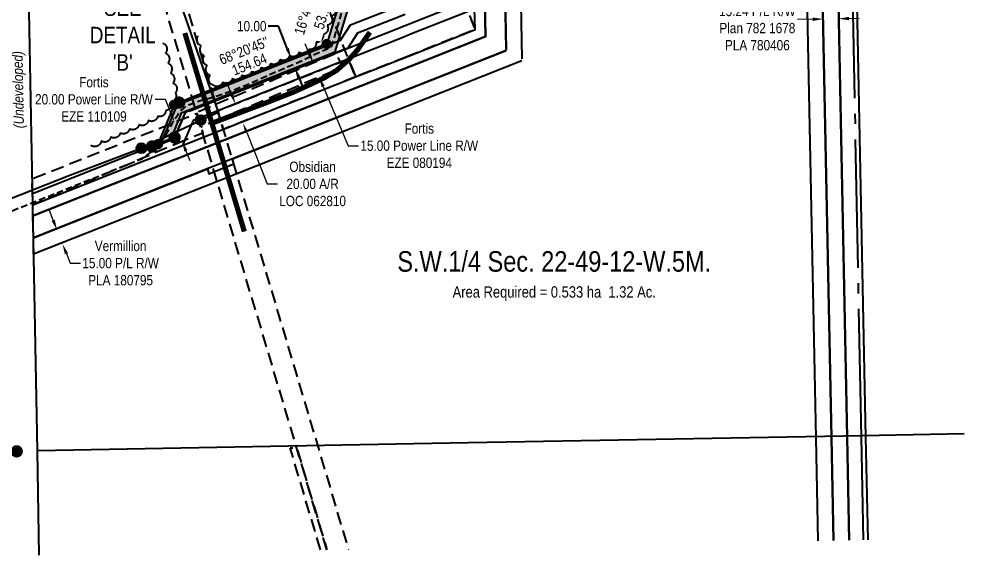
# Model space of a CAD drawing. Extents: x 583854 to 591751, y 5898015 to 5905299.
# Drawn here: x 587843 to 588763, y 5899240 to 5899762 of the extents above; entities that cross this region are included whole.
import ezdxf
from ezdxf.enums import TextEntityAlignment as Align

# ---------------------------------------------------------------- set-up
doc = ezdxf.new("R2010")
doc.units = 0
doc.header["$LTSCALE"] = 5
doc.header["$PDSIZE"] = 0.5
for name, pattern in [('0', [1, 1, 0]), ('foc-ACCESSROAD', [3.75, 2.5, -1.25]), ('foc-FLOWLINE', [3.75, 2.5, -1.25]), ('foc-QUARTERLINE', [33, 25, -3, 2, -3]), ('UG_PIPE', [1.875, 1.25, -0.625])]:
    doc.linetypes.add(name, pattern=pattern)
doc.layers.get('Defpoints').update_dxf_attribs({"color": 9})
for name, color, linetype in [('AS-PIPE-UG', 44, 'UG_PIPE'), ('AS-POWER', 104, 'foc-POWER'), ('AS-POWER-EXISTING-PP', 72, 'Continuous'), ('AS-ROADS', 254, 'Continuous'), ('C-AR', 13, 'foc-ACCESSROAD'), ('C-RW', 13, 'Continuous'), ('C-SYMBOL', 7, 'Continuous'), ('C-WS', 13, 'foc-ACCESSROAD'), ('DETAIL-T', 7, 'Continuous'), ('F-AR', 190, 'foc-ACCESSROAD'), ('F-EZE', 190, 'foc-FLOWLINE'), ('F-RW', 190, 'Continuous'), ('L-AREAREQUIRED', 7, 'Continuous'), ('L-BD', 7, 'Continuous'), ('L-MON', 1, 'Continuous'), ('L-QSEC', 8, 'foc-QUARTERLINE'), ('L-SEC', 7, 'Continuous'), ('P-PROPOSED', 10, 'Continuous'), ('P-PROPOSED-H', 21, 'Continuous'), ('P-TXT', 4, 'Continuous'), ('T-BUSH', 110, '0')]:
    doc.layers.add(name, color=color, linetype=linetype)
for name, color, linetype, lineweight in [('C-AR-T', 13, 'Continuous', 9), ('F-EZE-T', 190, 'Continuous', 9), ('F-RW-T', 190, 'Continuous', 9), ('T-TEXT', 48, 'Continuous', 18)]:
    doc.layers.add(name, color=color, linetype=linetype, lineweight=lineweight)
doc.styles.add('100L', font='ARIALN.TTF', dxfattribs={"height": 11})
doc.styles.add('175L', font='ARIALN.TTF', dxfattribs={"height": 20})
doc.styles.add('80CG', font='ARIALN.TTF', dxfattribs={"height": 10})
doc.styles.add('80L', font='ARIALN.TTF', dxfattribs={"height": 10})
doc.styles.add('80LS', font='ARIALNI.TTF', dxfattribs={"height": 10})
doc.styles.add('foc-LtypeFont', font='ARIALN.TTF', dxfattribs={"height": 7.35})
doc.linetypes.add('foc-POWER', pattern='A,6,-1,["P",foc-LtypeFont,S=0.2,R=0,X=-0.625,Y=-0.75],-1.24,4', length=12.24)
doc.dimstyles.new('Compass 5 000', dxfattribs={"dimscale": 5, "dimtxt": 9, "dimasz": 2, "dimexe": 0.2, "dimexo": 0.0625, "dimgap": 0.5, "dimtad": 0, "dimtih": 1, "dimtoh": 1, "dimzin": 0, "dimdsep": 46, "dimtxsty": '80CG', "dimcen": 0.1, "dimse1": 1, "dimse2": 1, "dimclrd": 256, "dimclrt": 256, "dimaunit": 1, "dimadec": 4, "dimazin": 0, "dimtfac": 0.06, "dimtofl": 0, "dimtmove": 0, "dimatfit": 1, "dimfxl": 0.2, "dimtolj": 1, "dimtzin": 0, "dimlwd": -1, "dimarcsym": 0})

# ---------------------------------------------------------------- blocks, each defined once
blk = doc.blocks.new('fdia')
at = {"color": 255, "const_width": 1}
blk.add_lwpolyline([(-0.5, 0, 1), (0.5, 0, 1)], format="xyb", close=True, dxfattribs=at)
blk = doc.blocks.new('Fdiaa')
blk.add_blockref('fdia', (0, 0))
blk = doc.blocks.new('fdib')
at = {"color": 1, "const_width": 1.6}
blk.add_lwpolyline([(-0.4, 0, 1), (0.4, 0, 1)], format="xyb", close=True, dxfattribs=at)
at = {"color": 1}
blk.add_circle((0, 0), 0.8, dxfattribs=at)
blk = doc.blocks.new('Fdibb')
blk.add_blockref('fdib', (0, 0))
blk = doc.blocks.new('fdicc')
for name in ['Fdibb', 'Fdiaa']:
    blk.add_blockref(name, (0, 0))
blk = doc.blocks.new('FDI')
blk.add_blockref('fdicc', (0, 0))
blk = doc.blocks.new('PLIA')
at = {"color": 255, "const_width": 1}
blk.add_lwpolyline([(-0.5, 0, 1), (0.5, 0, 1)], format="xyb", close=True, dxfattribs=at)
blk = doc.blocks.new('PLIAA')
blk.add_blockref('PLIA', (0, 0))
blk = doc.blocks.new('PLIB')
at = {"color": 1}
blk.add_circle((0, 0), 0.8, dxfattribs=at)
blk = doc.blocks.new('PLIBB')
blk.add_blockref('PLIB', (0, 0))
blk = doc.blocks.new('PLICC')
for name in ['PLIAA', 'PLIBB']:
    blk.add_blockref(name, (0, 0))
blk = doc.blocks.new('PLI')
blk.add_blockref('PLICC', (0, 0))
blk = doc.blocks.new('*D426')
at = {"layer": 'C-AR-T', "transparency": 16777216}
for p, q in [((588049.85, 5899689.12), (588046.16, 5899698.42)), ((588064.59, 5899651.93), (588084.46, 5899601.81)), ((588084.46, 5899601.81), (588094.46, 5899601.81))]:
    blk.add_line(p, q, dxfattribs=at)
for points in [[(588051.4, 5899689.73), (588048.3, 5899688.5), (588053.53, 5899679.82)], [(588066.13, 5899652.55), (588063.04, 5899651.32), (588060.9, 5899661.23)]]:
    blk.add_solid(points, dxfattribs=at)
at = {"layer": 'Defpoints', "color": 0, "transparency": 16777216}
for p in [(588128.22, 5899709.43), (588135.59, 5899690.83), (588053.53, 5899679.82)]:
    blk.add_point(p, dxfattribs=at)
at = {"layer": 'C-AR-T', "transparency": 16777216, "insert": (588128.75, 5899601.81), "char_height": 10, "attachment_point": 5, "style": '80CG'}
blk.add_mtext('\\A1;Obsidian\\P20.00 A/R\\PLOC 062810', dxfattribs=at)
blk = doc.blocks.new('*D460')
at = {"layer": 'Defpoints', "color": 0, "transparency": 16777216}
for p in [(588129.28, 5899719.65), (588112.4, 5899712.52), (588118.24, 5899698.71)]:
    blk.add_point(p, dxfattribs=at)
at = {"layer": 'F-EZE-T', "transparency": 16777216}
for p, q in [((588125.38, 5899728.86), (588121.49, 5899738.07)), ((588139.01, 5899696.64), (588163.39, 5899639.01)), ((588163.39, 5899639.01), (588173.39, 5899639.01))]:
    blk.add_line(p, q, dxfattribs=at)
for points in [[(588126.92, 5899729.51), (588123.85, 5899728.22), (588129.28, 5899719.65)], [(588140.55, 5899697.29), (588137.48, 5899695.99), (588135.12, 5899705.85)]]:
    blk.add_solid(points, dxfattribs=at)
at = {"layer": 'F-EZE-T', "transparency": 16777216, "insert": (588232.53, 5899639.01), "char_height": 10, "attachment_point": 5, "style": '80CG'}
blk.add_mtext('\\A1;Fortis\\P15.00 Power Line R/W\\PEZE 080194', dxfattribs=at)
blk = doc.blocks.new('*D461')
at = {"layer": 'Defpoints', "color": 0, "transparency": 16777216}
for p in [(587994.35, 5899661.84), (587958.45, 5899647.58), (587965.83, 5899629)]:
    blk.add_point(p, dxfattribs=at)
at = {"layer": 'F-EZE-T', "transparency": 16777216}
for p, q in [((587985.5, 5899684.13), (587975.5, 5899684.13)), ((587990.66, 5899671.13), (587985.5, 5899684.13)), ((588005.42, 5899633.96), (588009.11, 5899624.67))]:
    blk.add_line(p, q, dxfattribs=at)
for points in [[(587992.21, 5899671.74), (587989.11, 5899670.51), (587994.35, 5899661.84)], [(588006.97, 5899634.58), (588003.87, 5899633.35), (588001.73, 5899643.26)]]:
    blk.add_solid(points, dxfattribs=at)
at = {"layer": 'F-EZE-T', "transparency": 16777216, "insert": (587915.91, 5899684.13), "char_height": 10, "attachment_point": 5, "style": '80CG'}
blk.add_mtext('\\A1;Fortis\\P20.00 Power Line R/W\\PEZE 110109', dxfattribs=at)
blk = doc.blocks.new('*D478')
at = {"layer": 'Defpoints', "color": 0, "transparency": 16777216}
for p in [(588624.91, 5899792.96), (588640.14, 5899793.27), (588625.53, 5899762.33)]:
    blk.add_point(p, dxfattribs=at)
at = {"layer": 'F-RW-T', "transparency": 16777216}
for p, q in [((588615.54, 5899762.13), (588600.65, 5899761.83)), ((588650.76, 5899762.84), (588660.76, 5899763.05))]:
    blk.add_line(p, q, dxfattribs=at)
for points in [[(588615.5, 5899763.8), (588615.57, 5899760.47), (588625.53, 5899762.33)], [(588650.72, 5899764.51), (588650.79, 5899761.18), (588640.76, 5899762.64)]]:
    blk.add_solid(points, dxfattribs=at)
at = {"layer": 'F-RW-T', "transparency": 16777216, "insert": (588561.57, 5899761.83), "char_height": 10, "attachment_point": 5, "style": '80CG'}
blk.add_mtext('\\A1;Pembina\\P15.24 P/L R/W\\PPlan 782 1678\\PPLA 780406', dxfattribs=at)
blk = doc.blocks.new('*D488')
at = {"layer": 'Defpoints', "color": 0, "transparency": 16777216}
for p in [(587880.58, 5899557.48), (587885.43, 5899543.27), (587886.11, 5899543.54)]:
    blk.add_point(p, dxfattribs=at)
at = {"layer": 'F-RW-T', "transparency": 16777216}
for p, q in [((587876.22, 5899566.51), (587872.53, 5899575.8)), ((587889.12, 5899533.97), (587892.8, 5899524.68)), ((587892.8, 5899524.68), (587902.8, 5899524.68))]:
    blk.add_line(p, q, dxfattribs=at)
for points in [[(587877.77, 5899567.12), (587874.67, 5899565.89), (587879.9, 5899557.21)], [(587890.67, 5899534.59), (587887.57, 5899533.36), (587885.43, 5899543.27)]]:
    blk.add_solid(points, dxfattribs=at)
at = {"layer": 'F-RW-T', "transparency": 16777216, "insert": (587941.89, 5899524.68), "char_height": 10, "attachment_point": 5, "style": '80CG'}
blk.add_mtext('\\A1;Vermillion\\P15.00 P/L R/W\\PPLA 180795', dxfattribs=at)
blk = doc.blocks.new('POWERPOLE')
h = blk.add_hatch(color=255)
edge = h.paths.add_edge_path()
edge.add_arc((0, 0), 0.96, 0, 360)
at = {"linetype": 'Continuous'}
for p, q in [((0.68, -0.68), (-0.68, 0.68)), ((-0.68, -0.68), (0.68, 0.68))]:
    blk.add_line(p, q, dxfattribs=at)
blk.add_circle((0, 0), 0.96, dxfattribs=at)
blk = doc.blocks.new('*D519')
at = {"layer": 'Defpoints', "color": 0, "transparency": 16777216}
for p in [(588107.81, 5899724.26), (588103.78, 5899722.66), (588107.48, 5899713.37)]:
    blk.add_point(p, dxfattribs=at)
at = {"layer": 'P-TXT', "transparency": 16777216}
for p, q in [((588095.43, 5899755.37), (588085.43, 5899755.37)), ((588104.11, 5899733.55), (588095.43, 5899755.37)), ((588115.2, 5899705.68), (588118.9, 5899696.39))]:
    blk.add_line(p, q, dxfattribs=at)
for points in [[(588105.66, 5899734.16), (588102.56, 5899732.93), (588107.81, 5899724.26)], [(588116.75, 5899706.29), (588113.65, 5899705.06), (588111.51, 5899714.97)]]:
    blk.add_solid(points, dxfattribs=at)
at = {"layer": 'P-TXT', "transparency": 16777216, "insert": (588069.49, 5899755.37), "char_height": 10, "attachment_point": 5, "style": '80CG'}
blk.add_mtext('\\A1;10.00', dxfattribs=at)

msp = doc.modelspace()

# ---------------------------------------------------------------- hatches: boundary and pattern name
at = {"layer": 'P-PROPOSED-H'}
h = msp.add_hatch(color=256, dxfattribs=at)
h.dxf.hatch_style = 1
h.paths.add_polyline_path([(587998.828, 5899681.022), (587993.924, 5899678.933), (587978.199, 5899640.526), (587991.107, 5899645.65), (588001.618, 5899671.346), (588002.631, 5899671.778), (588150.666, 5899730.555), (588166.259, 5899782.299), (588187.753, 5899794.861), (588276.645, 5899799.187), (588273.435, 5899979.815), (588263.618, 5899969.7), (588266.471, 5899808.699), (588184.822, 5899804.726), (588157.823, 5899788.945), (588142.489, 5899738.063)])

# ---------------------------------------------------------------- linework, layer by layer
at = {"layer": 'AS-PIPE-UG', "flags": 128}
msp.add_lwpolyline([(587612.929, 5899586.699), (587625.071, 5899581.667), (587643.111, 5899573.04), (587655.517, 5899565.223), (587659.685, 5899559.339), (587662.182, 5899550.231), (587664.893, 5899538.81), (587667.38, 5899528.927), (587669.484, 5899520.976), (587670.406, 5899517.355), (587671.13, 5899514.118), (587672.879, 5899511.112), (587675.497, 5899511.13), (587682.807, 5899514.017), (587963.114, 5899626.62), (587967.188, 5899629.352), (587971.988, 5899633.234), (587976.058, 5899637.002), (587979.169, 5899640.138), (587982.016, 5899643.989), (587985.206, 5899648.935), (587989.897, 5899656.873), (587994.501, 5899664.625), (587998.205, 5899670.045), (588000.791, 5899673.248), (588003.417, 5899675.712), (588007.051, 5899678.412), (588013.72, 5899680.863), (588019.781, 5899683.107), (588031.501, 5899686.275), (588047.036, 5899691.338), (588067.886, 5899699.778), (588091.434, 5899710.338), (588114.999, 5899720.411), (588129.035, 5899727.087), (588136.958, 5899730.848), (588142.324, 5899733.179), (588147.015, 5899735.749), (588149.383, 5899742.336), (588151.4, 5899749.793), (588153.835, 5899757.501), (588155.52, 5899763.352), (588156.93, 5899768.704), (588158.283, 5899773.542), (588160.012, 5899780.265), (588162.046, 5899785.624), (588165.184, 5899788.09), (588170.589, 5899791.546), (588176.723, 5899795.652), (588186.296, 5899799.791), (588195.163, 5899800.041), (588211.62, 5899800.587), (588223, 5899801.04), (588231.2, 5899801.289), (588255.913, 5899802.773), (588260.792, 5899802.85), (588266.978, 5899803.107), (588270.743, 5899803.152), (588274.192, 5899804.077), (588275.136, 5899806.486), (588274.272, 5899812.681), (588273.646, 5899820.655), (588272.77, 5899846.15), (588272.604, 5899871.858), (588272.226, 5899908.412), (588271.538, 5899943.486), (588273.368, 5899967.69), (588274.684, 5899974.249), (588276.577, 5899984.478), (588278.617, 5899996.656), (588279.865, 5900008.266)], dxfattribs=at)
at = {"layer": 'AS-POWER', "flags": 128}
for points in [[(587657.971, 5900886.585), (587664.046, 5900866.716), (587675.031, 5900828.988), (587707.391, 5900696.321), (587791.5, 5900407.384), (587821.63, 5900325.364), (587842.904, 5900263.687), (587882.339, 5900138.544), (587912.951, 5900046.368), (587950.565, 5899927.6), (587984.665, 5899822.256), (588036.793, 5899671.585)], [(587551.419, 5899476.63), (587644.37, 5899513.858), (587716.573, 5899541.592), (587809.071, 5899577.581), (587892.45, 5899610.323), (587961.99, 5899636.614), (587961.99, 5899636.614), (588019.844, 5899663.994), (588019.844, 5899663.994), (588036.793, 5899671.585)]]:
    msp.add_lwpolyline(points, dxfattribs=at)
at = {"layer": 'AS-ROADS', "const_width": 4.998, "flags": 128}
for points in [[(588030.273, 5899660.794), (588082.921, 5899680.592), (588109.299, 5899690.899), (588126.247, 5899698.544), (588140.611, 5899705.406), (588152.416, 5899712.57), (588164.24, 5899723.095), (588172.549, 5899732.42), (588184.506, 5899749.527)], [(588062.314, 5899555.459), (588004.411, 5899748.723)]]:
    msp.add_lwpolyline(points, dxfattribs=at)
at = {"layer": 'C-AR', "flags": 128}
msp.add_lwpolyline([(588170.618, 5899705.989), (588041.768, 5899654.907), (588038.734, 5899665.084), (588036.365, 5899673.018), (588155.407, 5899720.205), (588163.683, 5899723.486), (588170.618, 5899705.989)], close=True, dxfattribs=at)
at = {"layer": 'C-RW', "flags": 128}
for points in [[(588276.975, 5899779.154), (588270.07, 5900188.225), (588300.474, 5900245.848), (588312.91, 5900269.416), (588321.775, 5900264.799), (588309.315, 5900241.184), (588279.788, 5900185.223), (588286.758, 5899772.28), (588279.471, 5899769.391), (588226.624, 5899748.439), (588212.679, 5899742.911), (588163.271, 5899723.323), (588155.407, 5899720.205), (588036.365, 5899673.018), (588017.585, 5899665.569), (588012.393, 5899663.512), (588004.104, 5899644.199), (588001.96, 5899639.204)], [(588008.709, 5899672.804), (588276.975, 5899779.154)], [(587994.468, 5899646.984), (587856.142, 5899592.074)], [(587856.343, 5899581.4), (588001.96, 5899639.204)]]:
    msp.add_lwpolyline(points, dxfattribs=at)
at = {"layer": 'C-RW'}
for points in [[(588293.35, 5899940.024), (588296.939, 5899745.321), (588238.146, 5899722.009), (588224.202, 5899716.48), (588044.952, 5899645.413), (588026.167, 5899637.967), (587856.544, 5899570.726), (587856.343, 5899581.399), (588001.242, 5899638.842), (588023.299, 5899647.585), (588042.082, 5899655.032), (588170.618, 5899705.989), (588220.354, 5899725.709), (588234.298, 5899731.237), (588286.818, 5899752.061), (588286.448, 5899772.157)], [(588218.934, 5899766.91), (588204.993, 5899761.381), (588172.336, 5899748.442), (588162.934, 5899733.951), (588159.585, 5899732.624), (588033.498, 5899682.639), (588014.714, 5899675.193), (588004.846, 5899671.283), (588002.115, 5899664.917), (587993.718, 5899645.355), (587993.718, 5899645.355), (587980.598, 5899640.153), (587988.991, 5899659.707), (587997.293, 5899679.05), (588011.844, 5899684.815), (588030.628, 5899692.262), (588155.904, 5899741.909), (588165.706, 5899756.568), (588201.15, 5899770.595)], [(587994.468, 5899646.984), (588005.616, 5899672.969)]]:
    msp.add_lwpolyline(points, dxfattribs=at)
at = {"layer": 'C-WS', "flags": 128}
msp.add_lwpolyline([(588220.354, 5899725.709), (588170.617, 5899705.991), (588163.248, 5899724.584), (588159.562, 5899733.886), (588155.881, 5899743.171), (588128.236, 5899812.9), (588244.437, 5899858.966), (588265.841, 5899804.971), (588272.069, 5899789.253), (588275.761, 5899779.952), (588279.448, 5899770.652), (588286.818, 5899752.061), (588234.299, 5899731.238), (588220.354, 5899725.709)], close=True, dxfattribs=at)
at = {"layer": 'F-AR', "flags": 128}
msp.add_lwpolyline([(588142.694, 5899245.61), (588113.176, 5899345.063), (588036.229, 5899603.049), (588033.363, 5899612.662), (588031.927, 5899617.475), (588026.191, 5899636.707), (588023.323, 5899646.324), (588021.855, 5899651.246), (588020.082, 5899657.191), (588017.584, 5899665.568), (588016.119, 5899670.477), (588015.77, 5899671.645), (588014.713, 5899675.193), (588011.843, 5899684.814), (587976.073, 5899804.753), (587970.358, 5899823.916), (587874.566, 5900145.148), (587858.562, 5900198.811), (587854.322, 5900213.029), (587852.678, 5900218.689), (587843.131, 5900251.614), (587842.904, 5900263.687), (587841.736, 5900325.663), (587895.456, 5900145.534), (588030.627, 5899692.261), (588033.498, 5899682.639), (588034.423, 5899679.536), (588036.366, 5899673.02), (588038.733, 5899665.083), (588042.106, 5899653.775), (588044.975, 5899644.154), (588050.712, 5899624.923), (588052.145, 5899620.117), (588055.013, 5899610.497), (588132.444, 5899350.894), (588134.058, 5899345.45), (588163.557, 5899245.994)], dxfattribs=at)
at = {"layer": 'F-EZE', "flags": 128}
for points in [[(588038.734, 5899665.084), (588020.083, 5899657.192), (588017.585, 5899665.569), (588016.12, 5899670.477), (588015.771, 5899671.646), (588034.423, 5899679.536), (588151.641, 5899729.114), (588155.407, 5899720.205), (588157.48, 5899715.305), (588038.734, 5899665.084)], [(588004.104, 5899644.199), (587856.343, 5899581.399), (587856.142, 5899592.074), (587855.864, 5899606.859), (587907.465, 5899627.344), (587988.991, 5899659.707), (587998.375, 5899663.433), (588002.115, 5899664.917), (588016.12, 5899670.477), (588017.585, 5899665.569), (588020.083, 5899657.192), (588021.855, 5899651.246), (588004.104, 5899644.199)]]:
    msp.add_lwpolyline(points, close=True, dxfattribs=at)
msp.add_lwpolyline([(588136.466, 5899245.495), (588106.95, 5899344.947), (588113.176, 5899345.063), (588142.694, 5899245.61)], dxfattribs=at)
at = {"layer": 'F-RW'}
for points in [[(588296.952, 5899744.57), (588293.35, 5899940.024), (588293.073, 5899955.022), (588292.889, 5899965.023), (588289.427, 5900152.84), (588288.896, 5900181.689), (588317.393, 5900235.883), (588321.212, 5900243.145), (588328.177, 5900243.275), (588332.213, 5900243.35), (588340.861, 5900243.511), (588351.186, 5900243.705), (588351.474, 5900228.305), (588351.56, 5900223.717), (588333.404, 5900223.377), (588308.979, 5900176.927), (588309.415, 5900153.211), (588312.877, 5899965.381), (588313.062, 5899955.38), (588313.338, 5899940.383), (588317.177, 5899732.079)], [(588317.156, 5899733.241), (588313.338, 5899940.383), (588313.062, 5899955.38), (588312.877, 5899965.381), (588309.415, 5900153.21), (588308.979, 5900176.927), (588308.284, 5900218.561), (588323.274, 5900218.837), (588323.514, 5900204.568), (588324.036, 5900173.345), (588324.402, 5900153.489), (588324.512, 5900147.512), (588324.731, 5900135.516), (588327.862, 5899965.65), (588328.046, 5899955.65), (588332.32, 5899723.657)], [(588749.793, 5900028.487), (588748.614, 5900026.931), (588739.309, 5900014.942), (588730.01, 5900002.962), (588727.447, 5899999.698), (588725.529, 5899997.13), (588723.208, 5899994.103), (588717.151, 5899986.073), (588706.744, 5899972.337), (588704.979, 5899970.007), (588698.838, 5899961.903), (588685.628, 5899944.483), (588683.971, 5899942.282), (588679.038, 5899935.779), (588678.572, 5899935.163), (588655.817, 5899905.243), (588656.127, 5899893.248), (588656.183, 5899890.453), (588666.958, 5899355.357), (588668.973, 5899255.3)], [(588620.776, 5899254.413), (588618.768, 5899354.46), (588607.467, 5899913.799)], [(588639.482, 5899825.974), (588648.965, 5899355.023), (588650.98, 5899254.969)], [(588650.98, 5899254.969), (588648.965, 5899355.023), (588639.482, 5899825.974)], [(588635.749, 5899254.689), (588633.734, 5899354.738), (588624.414, 5899817.529)], [(588624.418, 5899817.529), (588633.771, 5899354.739), (588635.779, 5899254.689)], [(588317.181, 5899731.839), (588245.841, 5899703.554), (588231.897, 5899698.025), (588050.688, 5899626.182), (588031.903, 5899618.736), (587856.945, 5899549.381), (587856.544, 5899570.726), (588026.167, 5899637.967), (588044.952, 5899645.414), (588224.202, 5899716.481), (588238.146, 5899722.009), (588296.938, 5899745.321)], [(588332.355, 5899721.733), (588054.99, 5899611.757), (588036.206, 5899604.31), (587857.247, 5899533.364), (587856.945, 5899549.381), (588026.319, 5899616.521), (588027.755, 5899611.705), (588033.339, 5899613.923), (588052.123, 5899621.379), (588050.69, 5899626.185), (588231.897, 5899698.026), (588245.841, 5899703.554), (588317.181, 5899731.84)]]:
    msp.add_lwpolyline(points, dxfattribs=at)
at = {"layer": 'L-QSEC'}
for p, q in [((588662.863, 5899355.282), (588631.666, 5900964.437)), ((588664.769, 5899255.223), (588662.863, 5899355.282))]:
    msp.add_line(p, q, dxfattribs=at)
at = {"layer": 'L-SEC'}
for p, q in [((588663.505, 5899356.728), (588262.177, 5899349.279)), ((588762.787, 5899358.572), (588663.505, 5899356.728)), ((588262.177, 5899349.279), (587860.848, 5899341.828)), ((587862.746, 5899240.455), (587860.848, 5899341.828))]:
    msp.add_line(p, q, dxfattribs=at)
at = {"layer": 'L-SEC', "flags": 128}
msp.add_lwpolyline([(587860.851, 5899341.832), (587845.714, 5900146.163)], dxfattribs=at)
at = {"layer": 'P-PROPOSED', "flags": 128}
msp.add_lwpolyline([(587998.828, 5899681.022), (587993.924, 5899678.933), (587978.199, 5899640.526), (587991.107, 5899645.65), (588001.618, 5899671.346), (588002.631, 5899671.778), (588150.666, 5899730.555), (588166.259, 5899782.299), (588187.753, 5899794.861), (588276.645, 5899799.187), (588273.435, 5899979.815), (588263.618, 5899969.7), (588266.471, 5899808.699), (588184.822, 5899804.726), (588157.823, 5899788.945), (588142.489, 5899738.063)], close=True, dxfattribs=at)
at = {"layer": 'T-BUSH', "flags": 128}
for points in [[(588269.132, 5900050.8, -0.5205671), (588269.241, 5900040.801, -0.5205671), (588269.349, 5900030.802, -0.5205671), (588269.458, 5900020.802, -0.5205671), (588268.663, 5900010.906, -0.5205671), (588266.294, 5900001.191, -0.5205671), (588263.093, 5899991.718, -0.5205671), (588259.883, 5899982.247, -0.5205671), (588256.641, 5899972.787, -0.5205671), (588257.622, 5899963.252, -0.5205671), (588260.723, 5899953.796, -0.5205671), (588260.855, 5899943.797, -0.5205671), (588260.986, 5899933.798, -0.5205671), (588261.095, 5899923.799, -0.5205671), (588261.195, 5899913.799, -0.5205671), (588261.294, 5899903.8, -0.5205671), (588261.393, 5899893.8, -0.5205671), (588261.522, 5899883.801, -0.5205671), (588261.767, 5899873.804, -0.5205671), (588262.012, 5899863.807, -0.5205671), (588262.257, 5899853.81, -0.5205671), (588262.502, 5899843.813, -0.5205671), (588262.421, 5899833.816, -0.5205671), (588261.518, 5899824.179, -0.5205671), (588253.11, 5899818.766, -0.5205671), (588243.988, 5899820.668, -0.5205671), (588234.693, 5899824.355, -0.5205671), (588225.016, 5899826.751, -0.5205671), (588215.205, 5899828.687, -0.5205671), (588205.445, 5899826.626, -0.5205671), (588195.709, 5899824.347, -0.5205671), (588186.216, 5899821.295, -0.5205671), (588176.942, 5899817.553, -0.5205671), (588169.015, 5899811.739, -0.5205671), (588161.919, 5899804.693, -0.5205671), (588153.072, 5899800.358, -0.5205671), (588147.082, 5899794.158, -0.5205671), (588148.702, 5899784.29, -0.5205671), (588150.322, 5899774.422, -0.5205671), (588147.211, 5899765.273, -0.5205671), (588142.893, 5899756.26, -0.5205671), (588138.789, 5899747.207, -0.5205671), (588132.119, 5899739.756, -0.5205671), (588125.202, 5899732.708, -0.5205671), (588115.537, 5899730.144, -0.5205671), (588106.131, 5899726.815, -0.5205671), (588096.916, 5899722.933, -0.5205671), (588087.7, 5899719.051, -0.5205671), (588078.485, 5899715.168, -0.5205671), (588069.269, 5899711.286, -0.5205671), (588059.923, 5899707.735, -0.5205671), (588050.53, 5899704.304, -0.5205671), (588041.137, 5899700.873, -0.5205671), (588031.969, 5899697.892, -0.5205671), (588029.099, 5899707.471, -0.5205671), (588026.23, 5899717.051, -0.5205671), (588023.36, 5899726.63, -0.5205671), (588020.49, 5899736.209, -0.5205671), (588017.582, 5899745.917, -0.5205671)], [(587983.073, 5899738.966, -0.5205671), (587985.47, 5899729.257, -0.5205671), (587987.867, 5899719.549, -0.5205671), (587990.286, 5899709.846, -0.5205671), (587992.74, 5899700.152, -0.5205671), (587995.194, 5899690.457, -0.5205671), (587991.103, 5899681.787, -0.5205671), (587985.805, 5899673.306, -0.5205671), (587977.993, 5899667.707, -0.5205671), (587968.871, 5899663.61, -0.5205671), (587959.749, 5899659.513, -0.5205671), (587950.626, 5899655.416, -0.5205671), (587941.463, 5899651.412, -0.5205671), (587932.279, 5899647.455, -0.5205671), (587923.096, 5899643.498, -0.5205671), (587912.975, 5899639.138, -0.5205671)]]:
    msp.add_lwpolyline(points, format="xyb", dxfattribs=at)

# ---------------------------------------------------------------- block references
at = {"layer": 'AS-POWER-EXISTING-PP', "xscale": 5, "yscale": 5, "zscale": 5}
for p in [(588019.844, 5899663.994), (587961.99, 5899636.614)]:
    msp.add_blockref('POWERPOLE', p, dxfattribs=at)
at = {"layer": 'L-MON', "xscale": 5, "yscale": 5, "zscale": 5}
for name, p in [('FDI', (587998.828, 5899681.022)), ('PLI', (587993.924, 5899678.933)), ('FDI', (587994.468, 5899646.984)), ('FDI', (587972.445, 5899638.229)), ('PLI', (587978.205, 5899640.51)), ('FDI', (587840.744, 5899341.454))]:
    msp.add_blockref(name, p, dxfattribs=at)

# ---------------------------------------------------------------- texts
at = {"layer": 'C-SYMBOL', "color": 3, "style": '175L'}
msp.add_text('S.W.1/4 Sec. 22-49-12-W.5M.', height=19.99084, dxfattribs=at).set_placement((588363.914, 5899510.375), align=Align.BOTTOM_CENTER)
at = {"layer": 'DETAIL-T', "color": 3, "insert": (587944.007, 5899746.78), "char_height": 15.9927, "width": 63.60699, "attachment_point": 5, "style": '80CG'}
msp.add_mtext("SEE\\PDETAIL\\P'B'", dxfattribs=at)
at = {"layer": 'L-AREAREQUIRED', "color": 5, "style": '100L'}
msp.add_text('Area Required = 0.533 ha  1.32 Ac.', height=10.99496, dxfattribs=at).set_placement((588363.914, 5899487.885), align=Align.BOTTOM_CENTER)
at = {"layer": 'L-BD', "style": '80L'}
for s, p in [("68°20'45''", (588061.898, 5899731.604)), ('154.64', (588067.154, 5899718.366))]:
    msp.add_text(s, height=9.9954, rotation=21.6541, dxfattribs=at).set_placement(p, align=Align.MIDDLE)
at = {"layer": 'T-TEXT', "style": '80LS'}
msp.add_text('(Undeveloped)', height=10, rotation=91.080056, dxfattribs=at).set_placement((587842.121, 5899693.578), align=Align.MIDDLE_CENTER)

# ---------------------------------------------------------------- dimensions: what is measured, and where the dimension line sits
at = {"layer": 'C-AR-T', "color": 62}
dim = msp.add_linear_dim(base=(588053.531, 5899679.822), p1=(588135.586, 5899690.834), p2=(588128.216, 5899709.427), angle=111.62275, text='Obsidian\\P20.00 A/R\\PLOC 062810', dimstyle='Compass 5 000', dxfattribs=at)
dim.commit()
dim.dimension.update_dxf_attribs({"geometry": '*D426', "text_midpoint": (588128.746, 5899601.807), "dimtype": 161})
at = {"layer": 'F-EZE-T'}
dim = msp.add_linear_dim(base=(587994.352, 5899661.835), p1=(587965.828, 5899629.004), p2=(587958.452, 5899647.584), angle=111.651453, text='Fortis\\P20.00 Power Line R/W\\PEZE 110109', dimstyle='Compass 5 000', dxfattribs=at)
dim.commit()
dim.dimension.update_dxf_attribs({"geometry": '*D461', "text_midpoint": (587915.906, 5899684.133), "dimtype": 161})
at = {"layer": 'F-RW-T', "color": 62}
dim = msp.add_linear_dim(base=(588625.534, 5899762.334), p1=(588640.14, 5899793.272), p2=(588624.915, 5899792.965), angle=181.157737, text='Pembina\\P15.24 P/L R/W\\PPlan 782 1678\\PPLA 780406', dimstyle='Compass 5 000', dxfattribs=at)
dim.commit()
dim.dimension.update_dxf_attribs({"geometry": '*D478', "text_midpoint": (588561.566, 5899761.831), "dimtype": 161})
at = {"layer": 'F-RW-T'}
dim = msp.add_aligned_dim(p1=(587880.58, 5899557.48), p2=(587886.108, 5899543.536), distance=-0.727, text='Vermillion\\P15.00 P/L R/W\\PPLA 180795', dimstyle='Compass 5 000', dxfattribs=at)
dim.commit()
dim.dimension.update_dxf_attribs({"geometry": '*D488', "text_midpoint": (587941.888, 5899524.676)})

# ---------------------------------------------------------------- next in the draw order: texts
at = {"layer": 'L-BD', "insert": (588117.867, 5899773.109), "char_height": 9.9954, "width": 49.91343, "attachment_point": 2, "rotation": 73.2296, "style": '80L', "bg_fill": 3, "box_fill_scale": 1.1, "bg_fill_color": 256, "bg_fill_transparency": 0}
msp.add_mtext("16°46'15''\\P53.17 ", dxfattribs=at)

# ---------------------------------------------------------------- next in the draw order: block references
at = {"layer": 'L-MON', "xscale": 5, "yscale": 5, "zscale": 5}
msp.add_blockref('PLI', (588142.488, 5899738.058), dxfattribs=at)

# ---------------------------------------------------------------- next in the draw order: dimensions: what is measured, and where the dimension line sits
at = {"layer": 'F-EZE-T'}
dim = msp.add_linear_dim(base=(588129.277, 5899719.655), p1=(588118.239, 5899698.709), p2=(588112.399, 5899712.517), angle=112.926026, text='Fortis\\P15.00 Power Line R/W\\PEZE 080194', dimstyle='Compass 5 000', dxfattribs=at)
dim.commit()
dim.dimension.update_dxf_attribs({"geometry": '*D460', "text_midpoint": (588232.527, 5899639.007), "dimtype": 161})
at = {"layer": 'P-TXT'}
dim = msp.add_linear_dim(base=(588107.809, 5899724.257), p1=(588107.481, 5899713.368), p2=(588103.785, 5899722.655), angle=111.7014, text='10.00', dimstyle='Compass 5 000', dxfattribs=at)
dim.commit()
dim.dimension.update_dxf_attribs({"geometry": '*D519', "text_midpoint": (588069.49, 5899755.369), "dimtype": 161})

doc.saveas('drawing.dxf')
